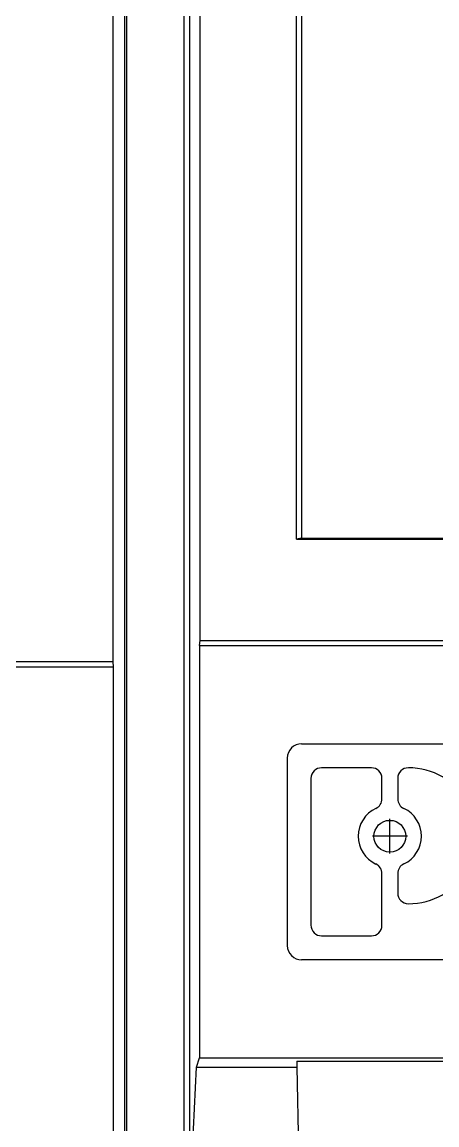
# Model space of a CAD drawing. Extents: x -2333 to 4564, y -5034 to 5704.
# Drawn here: x 3101.4 to 3137.7, y 2306 to 2402.4 of the extents above; entities that cross this region are included whole.
import ezdxf

# ---------------------------------------------------------------- set-up
doc = ezdxf.new("R2010")
doc.units = 0
doc.header["$LTSCALE"] = 10
doc.header["$MEASUREMENT"] = 0
doc.linetypes.add('DOT_CENTER', pattern=[14, 12, -1, 0, -1])
doc.layers.get('0').update_dxf_attribs({"linetype": 'CONTINUOUS'})
doc.layers.add('1', color=7, linetype='CONTINUOUS')

# ---------------------------------------------------------------- blocks, each defined once
blk = doc.blocks.new('FIBO-FH-1KF-20P-5R__7', base_point=(-331.149, 166.693))
at = {"color": 7, "linetype": 'Continuous'}
for p, q in [((-288.923, 168.555), (-288.923, 199.831)), ((-288.8, 168.538), (-288.8, 199.849)), ((-278.686, 168.538), (-278.686, 199.849)), ((-291.434, 171.037), (-291.434, 197.349)), ((-291.409, 170.914), (-291.409, 197.472)), ((-286.393, 171.041), (-286.393, 175.565)), ((-281.093, 175.565), (-281.093, 171.041)), ((-278.607, 170.924), (-278.607, 174.713)), ((-285.543, 173.4), (-285.043, 173.4)), ((-283.21, 173.4), (-282.729, 173.4)), ((-285.044, 173.013), (-285.543, 173.013)), ((-281.943, 173.013), (-283.208, 173.013)), ((-285.804, 172.752), (-285.804, 171.532)), ((-281.682, 171.532), (-281.682, 172.752)), ((-285.543, 171.271), (-281.943, 171.271)), ((-325.925, 171.037), (-291.434, 171.037)), ((-291.434, 171.037), (-291.409, 170.914)), ((-291.409, 170.914), (-327.325, 170.914)), ((-278.607, 170.924), (-278.463, 170.927)), ((-278.463, 170.927), (-276.129, 170.97)), ((-278.463, 168.463), (-278.463, 170.927)), ((-281.444, 170.691), (-286.043, 170.691)), ((-288.923, 168.555), (-329.349, 168.555)), ((-288.8, 168.538), (-288.923, 168.555)), ((-329.271, 168.293), (-275.763, 168.293)), ((-288.8, 168.538), (-278.686, 168.538)), ((-278.463, 168.463), (-278.686, 168.538)), ((-275.829, 168.337), (-278.463, 168.463)), ((-330.59, 166.693), (-209.309, 166.693))]:
    blk.add_line(p, q, dxfattribs=at)
blk.add_circle((-284.126, 173.206), 0.389, dxfattribs=at)
for centre, radius, start, end in [((-284.136, 173.665), 1.668, 359.811, 180.189), ((-284.126, 173.226), 0.754, 25.374, 154.626), ((-285.543, 173.661), 0.261, 180.189, 270), ((-285.043, 173.661), 0.261, 270, 334.626), ((-283.21, 173.661), 0.261, 205.374, 270), ((-282.729, 173.661), 0.261, 270, 359.811), ((-285.543, 172.752), 0.261, 90, 180), ((-285.044, 172.752), 0.261, 25.1944, 90), ((-283.208, 172.752), 0.261, 90, 154.8056), ((-281.943, 172.752), 0.261, 0, 90), ((-284.126, 173.184), 0.754, 205.1944, 334.8056), ((-285.543, 171.532), 0.261, 180, 270), ((-281.943, 171.532), 0.261, 270, 0), ((-286.043, 171.041), 0.351, 180, 270), ((-281.444, 171.041), 0.351, 270, 0)]:
    blk.add_arc(centre, radius, start, end, dxfattribs=at)
at = {"layer": '1', "color": 2, "linetype": 'DOT_CENTER'}
for p, q in [((-284.126, 173.635), (-284.126, 172.778)), ((-283.698, 173.206), (-284.554, 173.206))]:
    blk.add_line(p, q, dxfattribs=at)

msp = doc.modelspace()

# ---------------------------------------------------------------- linework, layer by layer
at = {"color": 7, "linetype": 'Continuous'}
for p, q in [((3109.34546, 2346.5225), (3109.34546, 2490.65848)), ((3110.5398, 2067.53587), (3110.5398, 2490.37854)), ((3030.44073, 2346.08489), (3109.37656, 2346.08489)), ((3109.34546, 2346.5225), (3030.47183, 2346.5225)), ((3109.37656, 2346.08489), (3109.34546, 2346.5225)), ((3109.37656, 2211.82951), (3109.37656, 2346.08489))]:
    msp.add_line(p, q, dxfattribs=at)
at = {"layer": '1', "color": 7, "linetype": 'Continuous'}
msp.add_line((3115.5294, 2496.24913), (3115.5294, 2062.6224), dxfattribs=at)

# ---------------------------------------------------------------- block references
at = {"xscale": 3.564, "yscale": 3.564, "zscale": 3.564, "rotation": 270}
msp.add_blockref('FIBO-FH-1KF-20P-5R__7', (3110.33141, 2498.856), dxfattribs=at)

doc.saveas('drawing.dxf')
